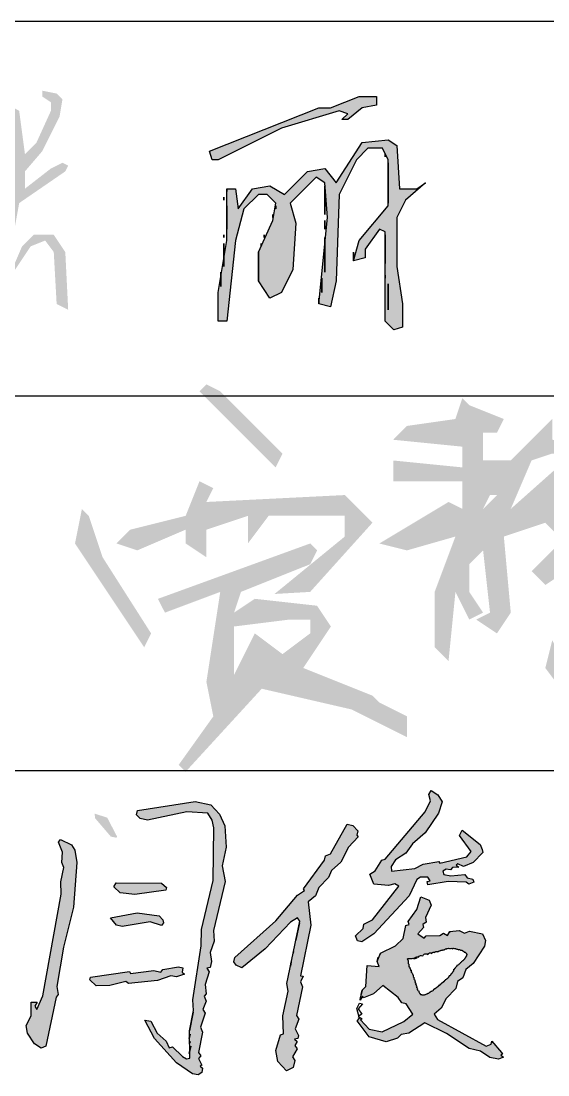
# Model space of a CAD drawing. Extents: x 5025702 to 7068445, y -422737 to 2032183.
# Drawn here: x 5092555 to 5093469, y -419316 to -417487 of the extents above; entities that cross this region are included whole.
import ezdxf

# ---------------------------------------------------------------- set-up
doc = ezdxf.new("R2010")
doc.units = 0
doc.header["$LTSCALE"] = 1000
doc.header["$MEASUREMENT"] = 0
doc.layers.get('0').update_dxf_attribs({"linetype": 'CONTINUOUS'})

msp = doc.modelspace()

# ---------------------------------------------------------------- hatches: boundary and pattern name
at = {"linetype": 'Continuous'}
h = msp.add_hatch(color=0, dxfattribs=at)
h.paths.add_polyline_path([(5092422.2, -417648.1), (5092422.2, -417618.1), (5092372.2, -417623.1), (5092352.2, -417608.1), (5092337.2, -417608.1), (5092327.2, -417628.1), (5092402.2, -417643.1), (5092367.2, -417708.1), (5092307.2, -417783.1), (5092307.2, -417793.1), (5092322.2, -417793.1), (5092372.2, -417753.1), (5092382.2, -417758.1), (5092382.2, -417773.1), (5092367.2, -417808.1), (5092307.2, -417893.1), (5092322.2, -417898.1), (5092362.2, -417863.1), (5092422.2, -417833.1), (5092457.2, -417828.1), (5092472.2, -417843.1), (5092467.2, -417873.1), (5092422.2, -417948.1), (5092367.2, -418008.1), (5092337.2, -418018.1), (5092337.2, -418028.1), (5092347.2, -418033.1), (5092372.2, -418023.1), (5092417.2, -417978.1), (5092482.2, -417883.1), (5092497.2, -417838.1), (5092522.2, -417823.1), (5092532.2, -417828.1), (5092532.2, -417848.1), (5092492.2, -418008.1), (5092507.2, -418013.1), (5092517.2, -418003.1), (5092542.2, -417923.1), (5092572.2, -417878.1), (5092597.2, -417868.1), (5092612.2, -417888.1), (5092617.2, -417978.1), (5092637.2, -417988.1), (5092632.2, -417888.1), (5092612.2, -417858.1), (5092577.2, -417858.1), (5092557.2, -417878.1), (5092542.2, -417913.1), (5092532.2, -417913.1), (5092552.2, -417803.1), (5092632.2, -417748.1), (5092637.2, -417738.1), (5092627.2, -417733.1), (5092607.2, -417743.1), (5092562.2, -417778.1), (5092562.2, -417748.1), (5092592.2, -417713.1), (5092622.2, -417653.1), (5092627.2, -417623.1), (5092617.2, -417613.1), (5092592.2, -417608.1), (5092592.2, -417618.1), (5092607.2, -417628.1), (5092607.2, -417643.1), (5092582.2, -417698.1), (5092562.2, -417718.1), (5092552.2, -417643.1), (5092517.2, -417623.1), (5092482.2, -417628.1), (5092482.2, -417643.1), (5092487.2, -417633.1), (5092492.2, -417643.1), (5092512.2, -417638.1), (5092537.2, -417658.1), (5092542.2, -417748.1), (5092482.2, -417808.1), (5092452.2, -417808.1), (5092372.2, -417843.1), (5092367.2, -417838.1), (5092397.2, -417773.1), (5092397.2, -417738.1), (5092372.2, -417738.1), (5092367.2, -417728.1), (5092387.2, -417708.1), (5092407.2, -417663.1)])
h.paths.add_polyline_path([(5093007.2, -417673.1), (5093107.2, -417643.1), (5093122.2, -417648.1), (5093112.2, -417658.1), (5093122.2, -417658.1), (5093147.2, -417638.1), (5093172.2, -417633.1), (5093172.2, -417618.1), (5093142.2, -417618.1), (5093092.2, -417638.1), (5093072.2, -417638.1), (5092882.2, -417713.1), (5092887.2, -417728.1), (5092897.2, -417728.1)])
h.paths.add_polyline_path([(5092942.2, -417813.1), (5092967.2, -417788.1), (5092982.2, -417788.1), (5092997.2, -417803.1), (5092992.2, -417833.1), (5092967.2, -417888.1), (5092967.2, -417938.1), (5092987.2, -417968.1), (5093007.2, -417958.1), (5093027.2, -417918.1), (5093032.2, -417838.1), (5093022.2, -417803.1), (5093067.2, -417758.1), (5093082.2, -417768.1), (5093087.2, -417828.1), (5093072.2, -417978.1), (5093092.2, -417983.1), (5093102.2, -417938.1), (5093107.2, -417788.1), (5093137.2, -417728.1), (5093157.2, -417708.1), (5093182.2, -417708.1), (5093192.2, -417728.1), (5093192.2, -417808.1), (5093142.2, -417868.1), (5093132.2, -417903.1), (5093152.2, -417898.1), (5093152.2, -417883.1), (5093177.2, -417848.1), (5093187.2, -417853.1), (5093187.2, -418008.1), (5093202.2, -418023.1), (5093217.2, -418018.1), (5093217.2, -417978.1), (5093207.2, -417913.1), (5093207.2, -417828.1), (5093222.2, -417798.1), (5093257.2, -417768.1), (5093242.2, -417778.1), (5093212.2, -417778.1), (5093207.2, -417703.1), (5093192.2, -417693.1), (5093147.2, -417698.1), (5093102.2, -417768.1), (5093082.2, -417743.1), (5093052.2, -417748.1), (5093012.2, -417788.1), (5092987.2, -417773.1), (5092957.2, -417778.1), (5092932.2, -417813.1), (5092927.2, -417778.1), (5092912.2, -417778.1), (5092912.2, -417783.1), (5092912.2, -417868.1), (5092897.2, -417958.1), (5092897.2, -418008.1), (5092912.2, -418008.1), (5092927.2, -417868.1)])
h.paths.add_polyline_path([(5093657.2, -417623.1), (5093692.2, -417613.1), (5093697.2, -417618.1), (5093677.2, -417653.1), (5093687.2, -417648.1), (5093747.2, -417588.1), (5093867.2, -417548.1), (5093872.2, -417538.1), (5093852.2, -417533.1), (5093842.2, -417543.1), (5093807.2, -417548.1), (5093752.2, -417573.1), (5093742.2, -417563.1), (5093762.2, -417523.1), (5093762.2, -417508.1), (5093752.2, -417503.1), (5093717.2, -417583.1), (5093637.2, -417623.1), (5093622.2, -417618.1), (5093612.2, -417573.1), (5093597.2, -417568.1), (5093597.2, -417603.1), (5093607.2, -417633.1), (5093542.2, -417663.1), (5093572.2, -417668.1), (5093582.2, -417658.1), (5093607.2, -417653.1), (5093627.2, -417683.1), (5093662.2, -417693.1), (5093617.2, -417743.1), (5093612.2, -417758.1), (5093497.2, -417863.1), (5093492.2, -417883.1), (5093532.2, -417888.1), (5093582.2, -417863.1), (5093637.2, -417823.1), (5093647.2, -417833.1), (5093647.2, -417863.1), (5093572.2, -417943.1), (5093572.2, -417953.1), (5093602.2, -417943.1), (5093657.2, -417948.1), (5093667.2, -417938.1), (5093667.2, -417868.1), (5093722.2, -417828.1), (5093747.2, -417828.1), (5093757.2, -417838.1), (5093757.2, -417858.1), (5093772.2, -417858.1), (5093782.2, -417838.1), (5093767.2, -417813.1), (5093707.2, -417818.1), (5093682.2, -417838.1), (5093667.2, -417838.1), (5093662.2, -417818.1), (5093707.2, -417788.1), (5093702.2, -417763.1), (5093692.2, -417753.1), (5093692.2, -417778.1), (5093682.2, -417788.1), (5093667.2, -417783.1), (5093667.2, -417748.1), (5093682.2, -417743.1), (5093662.2, -417718.1), (5093672.2, -417708.1), (5093672.2, -417693.1), (5093662.2, -417688.1), (5093667.2, -417673.1), (5093647.2, -417678.1), (5093627.2, -417648.1)])
h.paths.add_polyline_path([(5093847.2, -417693.1), (5093837.2, -417668.1), (5093842.2, -417643.1), (5093827.2, -417628.1), (5093822.2, -417673.1), (5093842.2, -417813.1), (5093837.2, -417863.1), (5093847.2, -417913.1), (5093847.2, -418023.1), (5093837.2, -418033.1), (5093802.2, -418038.1), (5093812.2, -418048.1), (5093862.2, -418048.1), (5093867.2, -417988.1), (5093867.2, -417953.1)])
h = msp.add_hatch(color=0)
h.dxf.hatch_style = 1
h.paths.add_polyline_path([(5092901, -418129.7), (5092877, -418117.7), (5092865, -418129.7), (5092997, -418261.7), (5093009, -418237.7)])
h = msp.add_hatch(color=0)
h.dxf.hatch_style = 1
h.paths.add_polyline_path([(5093393, -418177.7), (5093333, -418153.7), (5093321, -418141.7), (5093309, -418177.7), (5093225, -418189.7), (5093201, -418213.7), (5093321, -418225.7), (5093321, -418261.7), (5093201, -418249.7), (5093201, -418285.7), (5093321, -418285.7), (5093321, -418333.7), (5093297, -418321.7), (5093177, -418393.7), (5093225, -418405.7), (5093309, -418381.7), (5093273, -418477.7), (5093273, -418573.7), (5093297, -418597.7), (5093309, -418477.7), (5093333, -418525.7), (5093357, -418513.7), (5093333, -418477.7), (5093333, -418429.7), (5093357, -418405.7), (5093369, -418513.7), (5093345, -418525.7), (5093381, -418549.7), (5093405, -418513.7), (5093393, -418381.7), (5093465, -418357.7), (5093489, -418381.7), (5093513, -418369.7), (5093441, -418441.7), (5093465, -418465.7), (5093501, -418441.7), (5093513, -418585.7), (5093501, -418609.7), (5093477, -418561.7), (5093465, -418609.7), (5093501, -418657.7), (5093537, -418645.7), (5093537, -418453.7), (5093561, -418453.7), (5093609, -418405.7), (5093657, -418309.7), (5093765, -418285.7), (5093765, -418309.7), (5093729, -418297.7), (5093645, -418441.7), (5093669, -418453.7), (5093705, -418393.7), (5093753, -418357.7), (5093765, -418465.7), (5093813, -418465.7), (5093801, -418357.7), (5093849, -418369.7), (5093873, -418345.7), (5093909, -418345.7), (5093909, -418297.7), (5093861, -418213.7), (5093861, -418309.7), (5093849, -418333.7), (5093801, -418321.7), (5093801, -418273.7), (5093837, -418237.7), (5093825, -418213.7), (5093693, -418273.7), (5093621, -418237.7), (5093585, -418237.7), (5093525, -418273.7), (5093549, -418225.7), (5093477, -418213.7), (5093477, -418177.7), (5093405, -418249.7), (5093357, -418249.7), (5093357, -418201.7), (5093381, -418201.7)])
h.paths.add_polyline_path([(5093369, -418309.7), (5093381, -418309.7), (5093357, -418333.7)], flags=16)
h.paths.add_polyline_path([(5093441, -418249.7), (5093477, -418237.7), (5093513, -418237.7), (5093405, -418333.7)], flags=16)
h.paths.add_polyline_path([(5093501, -418333.7), (5093585, -418273.7), (5093621, -418273.7), (5093621, -418309.7), (5093549, -418429.7), (5093537, -418417.7), (5093573, -418369.7), (5093561, -418321.7)], flags=16)
h = msp.add_hatch(color=0)
h.dxf.hatch_style = 1
h.paths.add_polyline_path([(5092697, -418417.7), (5092673, -418345.7), (5092661, -418333.7), (5092649, -418393.7), (5092769, -418573.7), (5092781, -418549.7)])
h.paths.add_polyline_path([(5092841, -418369.7), (5092841, -418393.7), (5092877, -418417.7), (5092877, -418369.7), (5092949, -418345.7), (5092949, -418393.7), (5092985, -418345.7), (5093117, -418345.7), (5093117, -418381.7), (5092995.2, -418481.3), (5093057, -418477.7), (5093165, -418357.7), (5093117, -418309.7), (5092877, -418321.7), (5092889, -418297.7), (5092865, -418285.7), (5092841, -418345.7), (5092745, -418369.7), (5092721, -418393.7), (5092757, -418405.7)])
h.paths.add_polyline_path([(5093057, -418429.7), (5093069, -418405.7), (5093057, -418393.7), (5092793, -418489.7), (5092805, -418513.7), (5092901, -418477.7), (5092877, -418633.7), (5092889, -418693.7), (5092829, -418777.7), (5092841, -418789.7), (5092973, -418645.7), (5093129, -418681.7), (5093225, -418729.7), (5093225, -418693.7), (5093177, -418669.7), (5093165, -418657.7), (5093045, -418609.7), (5093093, -418537.7), (5093069, -418501.7), (5092961, -418489.7), (5092925, -418513.7), (5092937, -418477.7)])
h.paths.add_polyline_path([(5092925, -418537.7), (5093021, -418525.7), (5093057, -418525.7), (5093057, -418549.7), (5093009, -418585.7), (5092961, -418549.7), (5092925, -418621.7)], flags=16)
h = msp.add_hatch(color=256, dxfattribs=at)
h.paths.add_polyline_path([(5092652.1, -418947.4), (5092648.8, -418925.8), (5092642.8, -418916.7), (5092623.8, -418907.5), (5092620.3, -418912), (5092627.2, -418929.1), (5092626, -418947.2), (5092629.4, -418955.7), (5092624.2, -418980.8), (5092625, -419001.9), (5092593.4, -419178.4), (5092583.1, -419202.4), (5092579.2, -419196.3), (5092583.2, -419189.3), (5092572.7, -419189.7), (5092573, -419213.3), (5092564.3, -419229.8), (5092566.7, -419243.4), (5092578.6, -419261.6), (5092590.1, -419269.2), (5092598.6, -419265.8), (5092616.4, -419180.6), (5092620, -419176.1), (5092617.6, -419162.5), (5092629.2, -419094.3), (5092646.4, -419024.7)])
h.paths.add_polyline_path([(5092705, -418869.5), (5092683, -418862.3), (5092683.9, -418870.4), (5092711.2, -418902.2), (5092721.3, -418904.3), (5092721.8, -418901.8)])
h.paths.add_polyline_path([(5092843.2, -418859.2), (5092879.3, -418861.5), (5092887.2, -418873.6), (5092889.6, -418887.2), (5092888.8, -418978.6), (5092868.5, -419063.3), (5092867.7, -419091.9), (5092853.4, -419185.6), (5092854.7, -419204.2), (5092847.4, -419239.3), (5092848, -419286.5), (5092842.4, -419288), (5092835.5, -419283.9), (5092818, -419267.2), (5092812.5, -419268.6), (5092807.1, -419257), (5092791.6, -419243.3), (5092780.3, -419222.7), (5092770.2, -419220.6), (5092787, -419252.8), (5092825.3, -419294.8), (5092852.8, -419313.7), (5092862.8, -419315.8), (5092868.9, -419311.8), (5092870.4, -419304.3), (5092865.9, -419300.7), (5092869, -419298.7), (5092863.5, -419287.1), (5092867.1, -419282.7), (5092863.1, -419276.6), (5092870.5, -419241.5), (5092867, -419232.9), (5092874.8, -419208.4), (5092870.8, -419202.4), (5092876.5, -419187.8), (5092873, -419179.3), (5092876.6, -419174.8), (5092874.7, -419158.7), (5092881.9, -419136.7), (5092878, -419130.6), (5092883.5, -419129.2), (5092885.6, -419119.1), (5092883.7, -419103.1), (5092890.4, -419083.5), (5092889.1, -419064.9), (5092909.4, -418980.3), (5092904.6, -418953.1), (5092911.4, -418920.5), (5092908.7, -418883.4), (5092899.9, -418863.2), (5092884.9, -418847), (5092857.4, -418841.2), (5092757.3, -418856.9), (5092755.8, -418864.5), (5092762.2, -418871), (5092774.8, -418873.7)])
h.paths.add_polyline_path([(5092798.9, -418983.3), (5092720.6, -418982.6), (5092716.5, -418989.6), (5092727.5, -418999.8), (5092753, -419002.5), (5092806.8, -418995.4), (5092807.9, -418990.4)])
h.paths.add_polyline_path([(5092801.4, -419046.6), (5092794.9, -419040), (5092756.8, -419034.7), (5092710.5, -419043.3), (5092721, -419056), (5092731, -419058), (5092779.7, -419049.9), (5092799.3, -419056.6), (5092802.8, -419052.1)])
h.paths.add_polyline_path([(5092815.1, -419143.6), (5092825.1, -419145.7), (5092839.2, -419140.8), (5092834.7, -419137.3), (5092836.3, -419129.8), (5092828.8, -419128.2), (5092801.6, -419133), (5092798.1, -419137.5), (5092785.5, -419134.8), (5092745.3, -419139.5), (5092743.3, -419136.5), (5092676, -419145.9), (5092674.9, -419150.9), (5092685.9, -419161.1), (5092709.5, -419160.8), (5092737.2, -419153.5), (5092741.7, -419157), (5092792.4, -419152)])
h.paths.add_polyline_path([(5093088.7, -418973.3), (5093093.8, -418961.3), (5093110, -418946.4), (5093123.3, -418920.4), (5093140, -418902.9), (5093138, -418899.9), (5093139.6, -418892.4), (5093131.1, -418882.8), (5093121.1, -418880.7), (5093092.1, -418932.2), (5093083.5, -418935.6), (5093081.9, -418943.1), (5093045.3, -418993), (5093047.3, -418996), (5093035.2, -419004), (5092997.2, -419048.3), (5092926.3, -419112), (5092924.7, -419119.5), (5092928.7, -419125.5), (5092938.2, -419130.1), (5092979.2, -419096.9), (5093022.7, -419051), (5093034.9, -419043.1), (5093038.8, -419049.2), (5093016.3, -419156.9), (5093018.7, -419170.5), (5093009.8, -419213.1), (5093011, -419244.7), (5093005.5, -419246.2), (5092997.2, -419273.2), (5093001.1, -419292.4), (5093016, -419308.5), (5093027.6, -419303.1), (5093030.2, -419290.6), (5093026.2, -419284.5), (5093034.4, -419270.6), (5093030.4, -419264.5), (5093034.5, -419257.5), (5093030, -419253.9), (5093035.6, -419252.5), (5093036.6, -419247.5), (5093031.2, -419235.9), (5093037.4, -419218.9), (5093033.4, -419212.8), (5093043.9, -419162.7), (5093040.4, -419154.1), (5093045, -419144.6), (5093040, -419143.6), (5093058.3, -419055.9), (5093053.7, -419015.7), (5093066.3, -419005.2), (5093072, -418990.7)])
h.paths.add_polyline_path([(5093234.3, -418914.8), (5093256.6, -418895.9), (5093279.4, -418861.5), (5093286.1, -418842), (5093278.2, -418829.8), (5093266.7, -418822.2), (5093262.7, -418829.2), (5093265.6, -418840.3), (5093256.4, -418859.3), (5093186.9, -418941.5), (5093181.3, -418943), (5093169.6, -418961.4), (5093160.5, -418967.4), (5093167.4, -418984.5), (5093193, -418987.3), (5093204.1, -418984.3), (5093211.1, -418988.4), (5093164.9, -419046.8), (5093150.2, -419054.2), (5093148.7, -419061.7), (5093135.5, -419074.6), (5093138.9, -419083.2), (5093146.5, -419084.8), (5093167.7, -419070.9), (5093228.5, -419005.1), (5093242.3, -418976.6), (5093248.4, -418972.7), (5093261.4, -418972.8), (5093265.4, -418978.8), (5093259.8, -418980.3), (5093261.3, -418985.8), (5093296.5, -418980.1), (5093327.6, -418981.4), (5093332.1, -418984.9), (5093340.7, -418981.5), (5093339.2, -418976), (5093329.2, -418973.9), (5093325.2, -418967.8), (5093301.1, -418970.6), (5093288.6, -418968), (5093287.1, -418962.5), (5093293.2, -418958.5), (5093300.7, -418960.1), (5093304.2, -418955.6), (5093314.8, -418955.2), (5093310.3, -418951.6), (5093313.3, -418949.6), (5093322.8, -418954.2), (5093340, -418947.4), (5093356.7, -418929.9), (5093355.2, -418924.4), (5093351.8, -418915.8), (5093320.4, -418891), (5093315.8, -418900.5), (5093336.1, -418928.2), (5093329, -418937.2), (5093282.2, -418948.4), (5093280.2, -418945.3), (5093253.1, -418950.1), (5093238.4, -418957.5), (5093198.2, -418962.2), (5093197.3, -418954.2), (5093204.9, -418942.7), (5093223.1, -418930.8)])
h.paths.add_polyline_path([(5093257.3, -419042.5), (5093267, -419021), (5093263.6, -419012.5), (5093249.1, -419006.8), (5093241.8, -419028.8), (5093227.1, -419049.3), (5093228.6, -419054.8), (5093223, -419056.3), (5093218.3, -419078.9), (5093205.1, -419091.8), (5093178.9, -419104.6), (5093173.3, -419119.1), (5093176.7, -419127.7), (5093156.1, -419126), (5093153.8, -419162.1), (5093147.2, -419168.6), (5093145.7, -419176.1), (5093143.6, -419186.1), (5093147.7, -419179.2), (5093149.6, -419182.2), (5093166.8, -419175.3), (5093183, -419160.4), (5093209.9, -419181.7), (5093215.8, -419190.8), (5093223.4, -419192.4), (5093235.2, -419210.5), (5093219.6, -419223), (5093181.8, -419241.2), (5093159.2, -419236.5), (5093144.3, -419220.3), (5093147.3, -419218.3), (5093141.7, -419215.1), (5093142.3, -419217.3), (5093138.7, -419221.8), (5093159.1, -419249.5), (5093188.6, -419258.3), (5093208.3, -419252), (5093214.9, -419245.5), (5093228.4, -419243.1), (5093255.7, -419225.3), (5093293.7, -419243.7), (5093332.6, -419270.1), (5093352.7, -419274.3), (5093368.6, -419285.5), (5093383.7, -419288.7), (5093392.2, -419285.2), (5093387.8, -419281.7), (5093390.8, -419279.7), (5093388.8, -419276.6), (5093371.9, -419257.4), (5093371.4, -419259.9), (5093370.9, -419262.4), (5093362.3, -419265.9), (5093277.8, -419219.4), (5093271.9, -419210.4), (5093284.5, -419199.9), (5093293.2, -419183.4), (5093309.9, -419166), (5093312.6, -419153.5), (5093321.6, -419147.5), (5093327.3, -419133), (5093339.9, -419122.6), (5093359.3, -419092.6), (5093361.4, -419082.6), (5093355.9, -419071), (5093333.4, -419066.3), (5093324.8, -419069.7), (5093315.3, -419065.1), (5093299.2, -419067), (5093295.2, -419074), (5093288.2, -419069.9), (5093282.1, -419073.9), (5093258.5, -419074.2), (5093255, -419078.7), (5093243.5, -419071), (5093253.6, -419060.1), (5093252.2, -419054.5), (5093258.2, -419050.6)])
h.paths.add_polyline_path([(5093260.9, -419107.1, -0.520567), (5093267.9, -419104.9, -0.520567), (5093273.3, -419103.3, -0.520567), (5093277.7, -419102.2, -0.520567), (5093279.8, -419101.7, -0.520567), (5093282.6, -419100.6, -0.520567), (5093286.3, -419099.5, -0.520567), (5093289.1, -419099, -0.520567), (5093290.7, -419098.4, -0.520567), (5093293.4, -419097.3, -0.520567), (5093295.6, -419096.8, -0.520567), (5093298.8, -419096.8, -0.520567), (5093301, -419096.8, -0.520567), (5093304.2, -419096.8, -0.520567), (5093307.5, -419096.8, -0.520567), (5093309.6, -419096.8, -0.520567), (5093310.7, -419097.9, -0.520567), (5093314, -419099, -0.520567), (5093317.8, -419099.5, -0.520567), (5093321.6, -419101.1, -0.520567), (5093323.2, -419101.7, -0.520567), (5093324.3, -419102.8, -0.520567), (5093326.5, -419103.8, -0.520567), (5093328.1, -419105.5, -0.520567), (5093328.1, -419108.2, -0.520567), (5093327, -419110.3, -0.520567), (5093325.9, -419112, -0.520567), (5093324.8, -419114.1, -0.520567), (5093323.2, -419115.8, -0.520567), (5093321, -419117.9, -0.520567), (5093318.9, -419119.5, -0.520567), (5093317.2, -419121.2, -0.520567), (5093315.1, -419123.3, -0.520567), (5093312.4, -419125, -0.520567), (5093311.3, -419126, -0.520567), (5093310.2, -419127.7, -0.520567), (5093308.6, -419129.8, -0.520567), (5093306.9, -419131.5, -0.520567), (5093305.3, -419133.6, -0.520567), (5093303.7, -419137.4, -0.520567), (5093301.5, -419139.6, -0.520567), (5093300.4, -419141.7, -0.520567), (5093298.3, -419143.9, -0.520567), (5093297.2, -419145, -0.520567), (5093296.1, -419147.2, -0.520567), (5093293.9, -419148.8, -0.520567), (5093292.3, -419149.9, -0.520567), (5093291.2, -419151, -0.520567), (5093289.6, -419152.6, -0.520567), (5093288, -419154.2, -0.520567), (5093286.3, -419155.3, -0.520567), (5093284.7, -419156.4, -0.520567), (5093283.6, -419157.5, -0.520567), (5093282, -419159.1, -0.520567), (5093279.8, -419160.7, -0.520567), (5093278.2, -419162.3, -0.520567), (5093276.6, -419163.4, -0.520567), (5093275, -419164.5, -0.520567), (5093272.8, -419166.1, -0.520567), (5093271.7, -419167.2, -0.520567), (5093270.6, -419168.3, -0.520567), (5093267.9, -419170.5, -0.520567), (5093266.3, -419171, -0.520567), (5093263.6, -419172.6, -0.520567), (5093261.4, -419174.2, -0.520567), (5093259.8, -419174.8, -0.520567), (5093257.6, -419175.9, -0.520567), (5093255.5, -419176.4, -0.520567), (5093253.8, -419177, -0.520567), (5093252.2, -419177, -0.520567), (5093250.6, -419177, -0.520567), (5093248.4, -419175.3, -0.520567), (5093246.8, -419171, -0.520567), (5093243.5, -419165.6, -0.520567), (5093242.4, -419162.9, -0.520567), (5093241.9, -419160.2, -0.520567), (5093240.8, -419156.9, -0.520567), (5093239.7, -419155.3, -0.520567), (5093239.7, -419153.7, -0.520567), (5093239.2, -419151.5, -0.520567), (5093238.1, -419147.7, -0.520567), (5093236.5, -419145.5, -0.520567), (5093236.5, -419143.4, -0.520567), (5093235.9, -419141.7, -0.520567), (5093234.9, -419139.6, -0.520567), (5093233.2, -419135.3, -0.520567), (5093231.6, -419132.5, -0.520567), (5093230.5, -419129.8, -0.520567), (5093229.4, -419128.2, -0.520567), (5093228.9, -419125.5, -0.520567), (5093228.9, -419123.9, -0.520567), (5093227.8, -419122.3, -0.520567), (5093227.8, -419120.6, -0.520567), (5093227.8, -419119, -0.520567), (5093227.8, -419117.4, -0.520567), (5093226.7, -419115.8, -0.520567), (5093226.2, -419114.1, -0.520567), (5093228.4, -419114.1, -0.520567), (5093230, -419114.1, -0.520567), (5093232.1, -419114.1, -0.520567), (5093233.8, -419114.1, -0.435193), (5093236.7, -419113.7, -0.455955), (5093239.7, -419113, -0.520567), (5093245.2, -419111.4, -0.520567), (5093252.2, -419109.3, -0.520567)], flags=16)
h.paths.add_polyline_path([(5093625.6, -419007.1), (5093587.6, -418988.7), (5093581.2, -418982.1), (5093573.1, -418983), (5093566.6, -418976.4), (5093549.1, -418972.8), (5093554.9, -418994.9), (5093584, -419006.2), (5093590.4, -419012.8), (5093589.4, -419017.8), (5093611.9, -419022.5), (5093627.1, -419012.6)])
h.paths.add_polyline_path([(5093541.3, -419060.1), (5093524.3, -419053.9), (5093505.7, -419055.2), (5093513.1, -419069.9), (5093545.2, -419079.2), (5093547, -419095.3), (5093553.5, -419101.8), (5093562.2, -419085.4)])
h.paths.add_polyline_path([(5093582.6, -419162.9), (5093581.1, -419157.3), (5093590.2, -419151.4), (5093586.3, -419145.3), (5093594.3, -419144.4), (5093592.8, -419138.8), (5093598.4, -419137.4), (5093598.9, -419134.9), (5093589.9, -419127.8), (5093589.4, -419130.3), (5093588.9, -419132.8), (5093580.3, -419136.2), (5093550.4, -419166.6), (5093545.8, -419176.1), (5093530.2, -419188.5), (5093525.6, -419198), (5093490.2, -419216.8), (5093488.7, -419224.3), (5093492.6, -419230.4), (5093507.1, -419236), (5093530.3, -419225.2), (5093561.8, -419187.3), (5093559.8, -419184.2), (5093568.9, -419178.3), (5093567.4, -419172.8)])
h.paths.add_polyline_path([(5093719.8, -418969.2), (5093740, -418960.4), (5093793.8, -418953.3), (5093808.8, -418956.5), (5093832.9, -418953.7), (5093836.9, -418959.7), (5093839, -418949.7), (5093855.5, -418958.4), (5093864.1, -418954.9), (5093865.1, -418949.9), (5093847.2, -418935.7), (5093849.1, -418938.7), (5093843.1, -418942.7), (5093831.6, -418935.1), (5093800.5, -418933.8), (5093796.9, -418938.3), (5093774.4, -418933.6), (5093760.8, -418936), (5093756.8, -418929.9), (5093772.6, -418904.4), (5093777.3, -418881.9), (5093771.9, -418870.3), (5093757.9, -418862.1), (5093754.4, -418866.6), (5093751.6, -418892.2), (5093725.2, -418931.1), (5093719.7, -418932.6), (5093718.1, -418940.1), (5093675.3, -418957.3), (5093674.7, -418959.8), (5093673.2, -418967.3), (5093679.1, -418976.4), (5093646.2, -419008.8), (5093644.1, -419018.8), (5093636.1, -419019.7), (5093631.5, -419029.2), (5093640.9, -419033.8), (5093645, -419026.8), (5093650, -419027.9), (5093654.1, -419020.9), (5093659.1, -419021.9), (5093657.7, -419016.4), (5093680.9, -419005.6), (5093685.5, -418996.1), (5093703.1, -418986.7)])

# ---------------------------------------------------------------- linework, layer by layer
for p, q in [((5090807.2, -417487.3), (5108807.2, -417487.3)), ((5090807.2, -418137.3), (5096307.2, -418137.3)), ((5090807.2, -418787.3), (5096307.2, -418787.3))]:
    msp.add_line(p, q)
at = {"color": 0, "linetype": 'Continuous'}
for points in [[(5093172.2, -417618.1), (5093172.2, -417633.1), (5093147.2, -417638.1), (5093122.2, -417658.1), (5093112.2, -417658.1), (5093122.2, -417648.1), (5093107.2, -417643.1), (5093007.2, -417673.1), (5092897.2, -417728.1), (5092887.2, -417728.1), (5092882.2, -417713.1), (5093072.2, -417638.1), (5093092.2, -417638.1), (5093142.2, -417618.1), (5093172.2, -417618.1)], [(5093242.2, -417778.1), (5093257.2, -417768.1), (5093222.2, -417798.1), (5093207.2, -417828.1), (5093207.2, -417913.1), (5093217.2, -417978.1), (5093217.2, -418018.1), (5093202.2, -418023.1), (5093187.2, -418008.1), (5093187.2, -417853.1), (5093177.2, -417848.1), (5093152.2, -417883.1), (5093152.2, -417898.1), (5093132.2, -417903.1), (5093142.2, -417868.1), (5093192.2, -417808.1), (5093192.2, -417728.1), (5093182.2, -417708.1), (5093157.2, -417708.1), (5093137.2, -417728.1), (5093107.2, -417788.1), (5093102.2, -417938.1), (5093092.2, -417983.1), (5093072.2, -417978.1), (5093087.2, -417828.1), (5093082.2, -417768.1), (5093067.2, -417758.1), (5093022.2, -417803.1), (5093032.2, -417838.1), (5093027.2, -417918.1), (5093007.2, -417958.1), (5092987.2, -417968.1), (5092967.2, -417938.1), (5092967.2, -417888.1), (5092992.2, -417833.1), (5092997.2, -417803.1), (5092982.2, -417788.1), (5092967.2, -417788.1), (5092942.2, -417813.1), (5092927.2, -417868.1), (5092912.2, -418008.1), (5092897.2, -418008.1), (5092897.2, -417958.1), (5092912.2, -417868.1), (5092912.2, -417778.1), (5092927.2, -417778.1), (5092932.2, -417813.1), (5092957.2, -417778.1), (5092987.2, -417773.1), (5093012.2, -417788.1), (5093052.2, -417748.1), (5093082.2, -417743.1), (5093102.2, -417768.1), (5093147.2, -417698.1), (5093192.2, -417693.1), (5093207.2, -417703.1), (5093212.2, -417778.1), (5093242.2, -417778.1)], [(5093187.2, -417718.1), (5093187.2, -417723.1), (5093187.2, -417718.1)], [(5093192.2, -417733.1), (5093192.2, -417803.1), (5093192.2, -417733.1)], [(5092912.2, -417778.1), (5092912.2, -417783.1), (5092912.2, -417778.1)], [(5093082.2, -417773.1), (5093082.2, -417823.1), (5093082.2, -417773.1)], [(5092907.2, -417793.1), (5092907.2, -417798.1), (5092907.2, -417793.1)], [(5092912.2, -417808.1), (5092912.2, -417848.1), (5092912.2, -417808.1)], [(5092997.2, -417808.1), (5092997.2, -417813.1), (5092997.2, -417808.1)], [(5092992.2, -417823.1), (5092992.2, -417828.1), (5092992.2, -417823.1)], [(5093082.2, -417833.1), (5093082.2, -417848.1), (5093082.2, -417833.1)], [(5092907.2, -417858.1), (5092907.2, -417863.1), (5092907.2, -417858.1)], [(5092977.2, -417858.1), (5092977.2, -417863.1), (5092977.2, -417858.1)], [(5093082.2, -417863.1), (5093082.2, -417923.1), (5093082.2, -417863.1)], [(5093187.2, -417858.1), (5093187.2, -417908.1), (5093187.2, -417858.1)], [(5092907.2, -417873.1), (5092907.2, -417913.1), (5092907.2, -417873.1)], [(5092967.2, -417888.1), (5092967.2, -417938.1), (5092967.2, -417888.1)], [(5092972.2, -417873.1), (5092972.2, -417878.1), (5092972.2, -417873.1)], [(5093132.2, -417888.1), (5093132.2, -417903.1), (5093132.2, -417888.1)], [(5092902.2, -417923.1), (5092902.2, -417948.1), (5092902.2, -417923.1)], [(5093077.2, -417933.1), (5093077.2, -417958.1), (5093077.2, -417933.1)], [(5093187.2, -417928.1), (5093187.2, -417933.1), (5093187.2, -417928.1)], [(5093192.2, -417943.1), (5093192.2, -417988.1), (5093192.2, -417943.1)], [(5093072.2, -417968.1), (5093072.2, -417978.1), (5093072.2, -417968.1)]]:
    msp.add_lwpolyline(points, dxfattribs=at)
at = {"linetype": 'Continuous'}
for points in [[(5093355.2, -418924.4), (5093356.7, -418929.9), (5093340, -418947.4), (5093322.8, -418954.2), (5093313.3, -418949.6), (5093310.3, -418951.6), (5093314.8, -418955.2), (5093304.2, -418955.6), (5093300.7, -418960.1), (5093293.2, -418958.5), (5093287.1, -418962.5), (5093288.6, -418968), (5093301.1, -418970.6), (5093325.2, -418967.8), (5093329.2, -418973.9), (5093339.2, -418976), (5093340.7, -418981.5), (5093332.1, -418984.9), (5093327.6, -418981.4), (5093296.5, -418980.1), (5093261.3, -418985.8), (5093259.8, -418980.3), (5093265.4, -418978.8), (5093261.4, -418972.8), (5093248.4, -418972.7), (5093242.3, -418976.6), (5093228.5, -419005.1), (5093167.7, -419070.9), (5093146.5, -419084.8), (5093138.9, -419083.2), (5093135.5, -419074.6), (5093148.7, -419061.7), (5093150.2, -419054.2), (5093164.9, -419046.8), (5093211.1, -418988.4), (5093204.1, -418984.3), (5093193, -418987.3), (5093167.4, -418984.5), (5093160.5, -418967.4), (5093169.6, -418961.4), (5093181.3, -418943), (5093186.9, -418941.5), (5093256.4, -418859.3), (5093265.6, -418840.3), (5093262.7, -418829.2), (5093266.7, -418822.2), (5093278.2, -418829.8), (5093286.1, -418842), (5093279.4, -418861.5), (5093256.6, -418895.9), (5093234.3, -418914.8), (5093223.1, -418930.8), (5093204.9, -418942.7), (5093197.3, -418954.2), (5093198.2, -418962.2), (5093238.4, -418957.5), (5093253.1, -418950.1), (5093280.2, -418945.3), (5093282.2, -418948.4), (5093329, -418937.2), (5093336.1, -418928.2), (5093315.8, -418900.5), (5093320.4, -418891), (5093351.8, -418915.8), (5093355.2, -418924.4)], [(5092870.4, -419304.3), (5092868.9, -419311.8), (5092862.8, -419315.8), (5092852.8, -419313.7), (5092825.3, -419294.8), (5092787, -419252.8), (5092770.2, -419220.6), (5092780.3, -419222.7), (5092791.6, -419243.3), (5092807.1, -419257), (5092812.5, -419268.6), (5092818, -419267.2), (5092835.5, -419283.9), (5092842.4, -419288), (5092848, -419286.5), (5092847.4, -419239.3), (5092854.7, -419204.2), (5092853.4, -419185.6), (5092867.7, -419091.9), (5092868.5, -419063.3), (5092888.8, -418978.6), (5092889.6, -418887.2), (5092887.2, -418873.6), (5092879.3, -418861.5), (5092843.2, -418859.2), (5092774.8, -418873.7), (5092762.2, -418871), (5092755.8, -418864.5), (5092757.3, -418856.9), (5092857.4, -418841.2), (5092884.9, -418847), (5092899.9, -418863.2), (5092908.7, -418883.4), (5092911.4, -418920.5), (5092904.6, -418953.1), (5092909.4, -418980.3), (5092889.1, -419064.9), (5092890.4, -419083.5), (5092883.7, -419103.1), (5092885.6, -419119.1), (5092883.5, -419129.2), (5092878, -419130.6), (5092881.9, -419136.7), (5092874.7, -419158.7), (5092876.6, -419174.8), (5092873, -419179.3), (5092876.5, -419187.8), (5092870.8, -419202.4), (5092874.8, -419208.4), (5092867, -419232.9), (5092870.5, -419241.5), (5092863.1, -419276.6), (5092867.1, -419282.7), (5092863.5, -419287.1), (5092869, -419298.7), (5092865.9, -419300.7), (5092870.4, -419304.3)], [(5093139.6, -418892.4), (5093138, -418899.9), (5093140, -418902.9), (5093123.3, -418920.4), (5093110, -418946.4), (5093093.8, -418961.3), (5093088.7, -418973.3), (5093072, -418990.7), (5093066.3, -419005.2), (5093053.7, -419015.7), (5093058.3, -419055.9), (5093040, -419143.6), (5093045, -419144.6), (5093040.4, -419154.1), (5093043.9, -419162.7), (5093033.4, -419212.8), (5093037.4, -419218.9), (5093031.2, -419235.9), (5093036.6, -419247.5), (5093035.6, -419252.5), (5093030, -419253.9), (5093034.5, -419257.5), (5093030.4, -419264.5), (5093034.4, -419270.6), (5093026.2, -419284.5), (5093030.2, -419290.6), (5093027.6, -419303.1), (5093016, -419308.5), (5093001.1, -419292.4), (5092997.2, -419273.2), (5093005.5, -419246.2), (5093011, -419244.7), (5093009.8, -419213.1), (5093018.7, -419170.5), (5093016.3, -419156.9), (5093038.8, -419049.2), (5093034.9, -419043.1), (5093022.7, -419051), (5092979.2, -419096.9), (5092938.2, -419130.1), (5092928.7, -419125.5), (5092924.7, -419119.5), (5092926.3, -419112), (5092997.2, -419048.3), (5093035.2, -419004), (5093047.3, -418996), (5093045.3, -418993), (5093081.9, -418943.1), (5093083.5, -418935.6), (5093092.1, -418932.2), (5093121.1, -418880.7), (5093131.1, -418882.8), (5093139.6, -418892.4)], [(5092620, -419176.1), (5092616.4, -419180.6), (5092598.6, -419265.8), (5092590.1, -419269.2), (5092578.6, -419261.6), (5092566.7, -419243.4), (5092564.3, -419229.8), (5092573, -419213.3), (5092572.7, -419189.7), (5092583.2, -419189.3), (5092579.2, -419196.3), (5092583.1, -419202.4), (5092593.4, -419178.4), (5092625, -419001.9), (5092624.2, -418980.8), (5092629.4, -418955.7), (5092626, -418947.2), (5092627.2, -418929.1), (5092620.3, -418912), (5092623.8, -418907.5), (5092642.8, -418916.7), (5092648.8, -418925.8), (5092652.1, -418947.4), (5092646.4, -419024.7), (5092629.2, -419094.3), (5092617.6, -419162.5), (5092620, -419176.1)], [(5092807.9, -418990.4), (5092806.8, -418995.4), (5092753, -419002.5), (5092727.5, -418999.8), (5092716.5, -418989.6), (5092720.6, -418982.6), (5092798.9, -418983.3), (5092807.9, -418990.4)], [(5093388.8, -419276.6), (5093390.8, -419279.7), (5093387.8, -419281.7), (5093392.2, -419285.2), (5093383.7, -419288.7), (5093368.6, -419285.5), (5093352.7, -419274.3), (5093332.6, -419270.1), (5093293.7, -419243.7), (5093255.7, -419225.3), (5093228.4, -419243.1), (5093214.9, -419245.5), (5093208.3, -419252), (5093188.6, -419258.3), (5093159.1, -419249.5), (5093138.7, -419221.8), (5093142.3, -419217.3), (5093137.9, -419200.7), (5093142.5, -419191.2), (5093147.5, -419192.2), (5093140.4, -419201.2), (5093146.4, -419210.3), (5093140.3, -419214.2), (5093147.3, -419218.3), (5093144.3, -419220.3), (5093159.2, -419236.5), (5093181.8, -419241.2), (5093219.6, -419223), (5093235.2, -419210.5), (5093223.4, -419192.4), (5093215.8, -419190.8), (5093209.9, -419181.7), (5093183, -419160.4), (5093166.8, -419175.3), (5093149.6, -419182.2), (5093147.7, -419179.2), (5093143.6, -419186.1), (5093147.2, -419168.6), (5093153.8, -419162.1), (5093156.1, -419126), (5093176.7, -419127.7), (5093173.3, -419119.1), (5093178.9, -419104.6), (5093205.1, -419091.8), (5093218.3, -419078.9), (5093223, -419056.3), (5093228.6, -419054.8), (5093227.1, -419049.3), (5093241.8, -419028.8), (5093249.1, -419006.8), (5093263.6, -419012.5), (5093267, -419021), (5093257.3, -419042.5), (5093258.2, -419050.6), (5093252.2, -419054.5), (5093253.6, -419060.1), (5093243.5, -419071), (5093255, -419078.7), (5093258.5, -419074.2), (5093282.1, -419073.9), (5093288.2, -419069.9), (5093295.2, -419074), (5093299.2, -419067), (5093315.3, -419065.1), (5093324.8, -419069.7), (5093333.4, -419066.3), (5093355.9, -419071), (5093361.4, -419082.6), (5093359.3, -419092.6), (5093339.9, -419122.6), (5093327.3, -419133), (5093321.6, -419147.5), (5093312.6, -419153.5), (5093309.9, -419166), (5093293.2, -419183.4), (5093284.5, -419199.9), (5093271.9, -419210.4), (5093277.8, -419219.4), (5093362.3, -419265.9), (5093370.9, -419262.4), (5093371.9, -419257.4), (5093388.8, -419276.6)], [(5092801.4, -419046.6), (5092802.8, -419052.1), (5092799.3, -419056.6), (5092779.7, -419049.9), (5092731, -419058), (5092721, -419056), (5092710.5, -419043.3), (5092756.8, -419034.7), (5092794.9, -419040), (5092801.4, -419046.6)], [(5093038.3, -419051.7), (5093032, -419081.7), (5093038.3, -419051.7)], [(5093299.2, -419067), (5093298.7, -419069.5), (5093299.2, -419067)], [(5093027.8, -419101.8), (5093027.3, -419104.3), (5093027.8, -419101.8)], [(5093174.8, -419111.6), (5093173.3, -419119.1), (5093174.8, -419111.6)], [(5093178.9, -419104.6), (5093178.4, -419107.1), (5093178.9, -419104.6)], [(5092834.7, -419137.3), (5092839.2, -419140.8), (5092825.1, -419145.7), (5092815.1, -419143.6), (5092792.4, -419152), (5092741.7, -419157), (5092737.2, -419153.5), (5092709.5, -419160.8), (5092685.9, -419161.1), (5092674.9, -419150.9), (5092676, -419145.9), (5092743.3, -419136.5), (5092745.3, -419139.5), (5092785.5, -419134.8), (5092798.1, -419137.5), (5092801.6, -419133), (5092828.8, -419128.2), (5092836.3, -419129.8), (5092834.7, -419137.3)], [(5093024.2, -419119.3), (5093022.6, -419126.9), (5093024.2, -419119.3)], [(5093144.6, -419181.1), (5093143.6, -419186.1), (5093144.6, -419181.1)], [(5093147.2, -419168.6), (5093145.7, -419176.1), (5093147.2, -419168.6)], [(5092854.2, -419206.7), (5092847.4, -419239.3), (5092854.2, -419206.7)], [(5092848.8, -419244.8), (5092847.3, -419252.4), (5092848.8, -419244.8)], [(5092848.7, -419257.9), (5092848.2, -419260.4), (5092848.7, -419257.9)], [(5093371.9, -419257.4), (5093371.4, -419259.9), (5093371.9, -419257.4)], [(5092849.7, -419265.9), (5092847, -419278.5), (5092849.7, -419265.9)]]:
    msp.add_lwpolyline(points, dxfattribs=at)
msp.add_lwpolyline([(5093236.5, -419114.1, -0.520567), (5093239.7, -419113, -0.520567), (5093239.7, -419113, -0.520567), (5093245.2, -419111.4, -0.520567), (5093245.2, -419111.4, -0.520567), (5093252.2, -419109.3, -0.520567), (5093252.2, -419109.3, -0.520567), (5093260.9, -419107.1, -0.520567), (5093260.9, -419107.1, -0.520567), (5093267.9, -419104.9, -0.520567), (5093267.9, -419104.9, -0.520567), (5093273.3, -419103.3, -0.520567), (5093273.3, -419103.3, -0.520567), (5093277.7, -419102.2, -0.520567), (5093277.7, -419102.2, -0.520567), (5093279.8, -419101.7, -0.520567), (5093279.8, -419101.7, -0.520567), (5093282.6, -419100.6, -0.520567), (5093282.6, -419100.6, -0.520567), (5093286.3, -419099.5, -0.520567), (5093286.3, -419099.5, -0.520567), (5093289.1, -419099, -0.520567), (5093289.1, -419099, -0.520567), (5093290.7, -419098.4, -0.520567), (5093290.7, -419098.4, -0.520567), (5093293.4, -419097.3, -0.520567), (5093293.4, -419097.3, -0.520567), (5093295.6, -419096.8, -0.520567), (5093295.6, -419096.8, -0.520567), (5093298.8, -419096.8, -0.520567), (5093298.8, -419096.8, -0.520567), (5093301, -419096.8, -0.520567), (5093301, -419096.8, -0.520567), (5093304.2, -419096.8, -0.520567), (5093304.2, -419096.8, -0.520567), (5093307.5, -419096.8, -0.520567), (5093307.5, -419096.8, -0.520567), (5093309.6, -419096.8, -0.520567), (5093309.6, -419096.8, -0.520567), (5093310.7, -419097.9, -0.520567), (5093310.7, -419097.9, -0.520567), (5093314, -419099, -0.520567), (5093314, -419099, -0.520567), (5093317.8, -419099.5, -0.520567), (5093317.8, -419099.5, -0.520567), (5093321.6, -419101.1, -0.520567), (5093321.6, -419101.1, -0.520567), (5093323.2, -419101.7, -0.520567), (5093323.2, -419101.7, -0.520567), (5093324.3, -419102.8, -0.520567), (5093324.3, -419102.8, -0.520567), (5093326.5, -419103.8, -0.520567), (5093326.5, -419103.8, -0.520567), (5093328.1, -419105.5, -0.520567), (5093328.1, -419105.5, -0.520567), (5093328.1, -419108.2, -0.520567), (5093328.1, -419108.2, -0.520567), (5093327, -419110.3, -0.520567), (5093327, -419110.3, -0.520567), (5093325.9, -419112, -0.520567), (5093325.9, -419112, -0.520567), (5093324.8, -419114.1, -0.520567), (5093324.8, -419114.1, -0.520567), (5093323.2, -419115.8, -0.520567), (5093323.2, -419115.8, -0.520567), (5093321, -419117.9, -0.520567), (5093321, -419117.9, -0.520567), (5093318.9, -419119.5, -0.520567), (5093318.9, -419119.5, -0.520567), (5093317.2, -419121.2, -0.520567), (5093317.2, -419121.2, -0.520567), (5093315.1, -419123.3, -0.520567), (5093315.1, -419123.3, -0.520567), (5093312.4, -419125, -0.520567), (5093312.4, -419125, -0.520567), (5093311.3, -419126, -0.520567), (5093311.3, -419126, -0.520567), (5093310.2, -419127.7, -0.520567), (5093310.2, -419127.7, -0.520567), (5093308.6, -419129.8, -0.520567), (5093308.6, -419129.8, -0.520567), (5093306.9, -419131.5, -0.520567), (5093306.9, -419131.5, -0.520567), (5093305.3, -419133.6, -0.520567), (5093305.3, -419133.6, -0.520567), (5093303.7, -419137.4, -0.520567), (5093303.7, -419137.4, -0.520567), (5093301.5, -419139.6, -0.520567), (5093301.5, -419139.6, -0.520567), (5093300.4, -419141.7, -0.520567), (5093300.4, -419141.7, -0.520567), (5093298.3, -419143.9, -0.520567), (5093298.3, -419143.9, -0.520567), (5093297.2, -419145, -0.520567), (5093297.2, -419145, -0.520567), (5093296.1, -419147.2, -0.520567), (5093296.1, -419147.2, -0.520567), (5093293.9, -419148.8, -0.520567), (5093293.9, -419148.8, -0.520567), (5093292.3, -419149.9, -0.520567), (5093292.3, -419149.9, -0.520567), (5093291.2, -419151, -0.520567), (5093291.2, -419151, -0.520567), (5093289.6, -419152.6, -0.520567), (5093289.6, -419152.6, -0.520567), (5093288, -419154.2, -0.520567), (5093288, -419154.2, -0.520567), (5093286.3, -419155.3, -0.520567), (5093286.3, -419155.3, -0.520567), (5093284.7, -419156.4, -0.520567), (5093284.7, -419156.4, -0.520567), (5093283.6, -419157.5, -0.520567), (5093283.6, -419157.5, -0.520567), (5093282, -419159.1, -0.520567), (5093282, -419159.1, -0.520567), (5093279.8, -419160.7, -0.520567), (5093279.8, -419160.7, -0.520567), (5093278.2, -419162.3, -0.520567), (5093278.2, -419162.3, -0.520567), (5093276.6, -419163.4, -0.520567), (5093276.6, -419163.4, -0.520567), (5093275, -419164.5, -0.520567), (5093275, -419164.5, -0.520567), (5093272.8, -419166.1, -0.520567), (5093272.8, -419166.1, -0.520567), (5093271.7, -419167.2, -0.520567), (5093271.7, -419167.2, -0.520567), (5093270.6, -419168.3, -0.520567), (5093270.6, -419168.3, -0.520567), (5093267.9, -419170.5, -0.520567), (5093267.9, -419170.5, -0.520567), (5093266.3, -419171, -0.520567), (5093266.3, -419171, -0.520567), (5093263.6, -419172.6, -0.520567), (5093263.6, -419172.6, -0.520567), (5093261.4, -419174.2, -0.520567), (5093261.4, -419174.2, -0.520567), (5093259.8, -419174.8, -0.520567), (5093259.8, -419174.8, -0.520567), (5093257.6, -419175.9, -0.520567), (5093257.6, -419175.9, -0.520567), (5093255.5, -419176.4, -0.520567), (5093255.5, -419176.4, -0.520567), (5093253.8, -419177, -0.520567), (5093253.8, -419177, -0.520567), (5093252.2, -419177, -0.520567), (5093252.2, -419177, -0.520567), (5093250.6, -419177, -0.520567), (5093250.6, -419177, -0.520567), (5093248.4, -419175.3, -0.520567), (5093248.4, -419175.3, -0.520567), (5093246.8, -419171, -0.520567), (5093246.8, -419171, -0.520567), (5093243.5, -419165.6, -0.520567), (5093243.5, -419165.6, -0.520567), (5093242.4, -419162.9, -0.520567), (5093242.4, -419162.9, -0.520567), (5093241.9, -419160.2, -0.520567), (5093241.9, -419160.2, -0.520567), (5093240.8, -419156.9, -0.520567), (5093240.8, -419156.9, -0.520567), (5093239.7, -419155.3, -0.520567), (5093239.7, -419155.3, -0.520567), (5093239.7, -419153.7, -0.520567), (5093239.7, -419153.7, -0.520567), (5093239.2, -419151.5, -0.520567), (5093239.2, -419151.5, -0.520567), (5093238.1, -419147.7, -0.520567), (5093238.1, -419147.7, -0.520567), (5093236.5, -419145.5, -0.520567), (5093236.5, -419145.5, -0.520567), (5093236.5, -419143.4, -0.520567), (5093236.5, -419143.4, -0.520567), (5093235.9, -419141.7, -0.520567), (5093235.9, -419141.7, -0.520567), (5093234.9, -419139.6, -0.520567), (5093234.9, -419139.6, -0.520567), (5093233.2, -419135.3, -0.520567), (5093233.2, -419135.3, -0.520567), (5093231.6, -419132.5, -0.520567), (5093231.6, -419132.5, -0.520567), (5093230.5, -419129.8, -0.520567), (5093230.5, -419129.8, -0.520567), (5093229.4, -419128.2, -0.520567), (5093229.4, -419128.2, -0.520567), (5093228.9, -419125.5, -0.520567), (5093228.9, -419125.5, -0.520567), (5093228.9, -419123.9, -0.520567), (5093228.9, -419123.9, -0.520567), (5093227.8, -419122.3, -0.520567), (5093227.8, -419122.3, -0.520567), (5093227.8, -419120.6, -0.520567), (5093227.8, -419120.6, -0.520567), (5093227.8, -419119, -0.520567), (5093227.8, -419119, -0.520567), (5093227.8, -419117.4, -0.520567), (5093227.8, -419117.4, -0.520567), (5093226.7, -419115.8, -0.520567), (5093226.7, -419115.8, -0.520567), (5093226.2, -419114.1, -0.520567), (5093226.2, -419114.1, -0.520567), (5093228.4, -419114.1, -0.520567), (5093228.4, -419114.1, -0.520567), (5093230, -419114.1, -0.520567), (5093230, -419114.1, -0.520567), (5093232.1, -419114.1, -0.520567), (5093232.1, -419114.1, -0.520567), (5093233.8, -419114.1, -0.520567), (5093233.8, -419114.1, -0.520567), (5093237, -419114.1, -0.520567), (5093237, -419114.1, -0.520567), (5093239.2, -419114.1, -0.520567), (5093239.2, -419114.1, -0.520567), (5093241.4, -419113.6, -0.520567), (5093241.4, -419113.6, -0.520567), (5093242.4, -419112.5, -0.520567), (5093242.4, -419112.5, -0.520567), (5093242.4, -419112.5)], format="xyb", dxfattribs=at)

doc.saveas('drawing.dxf')
